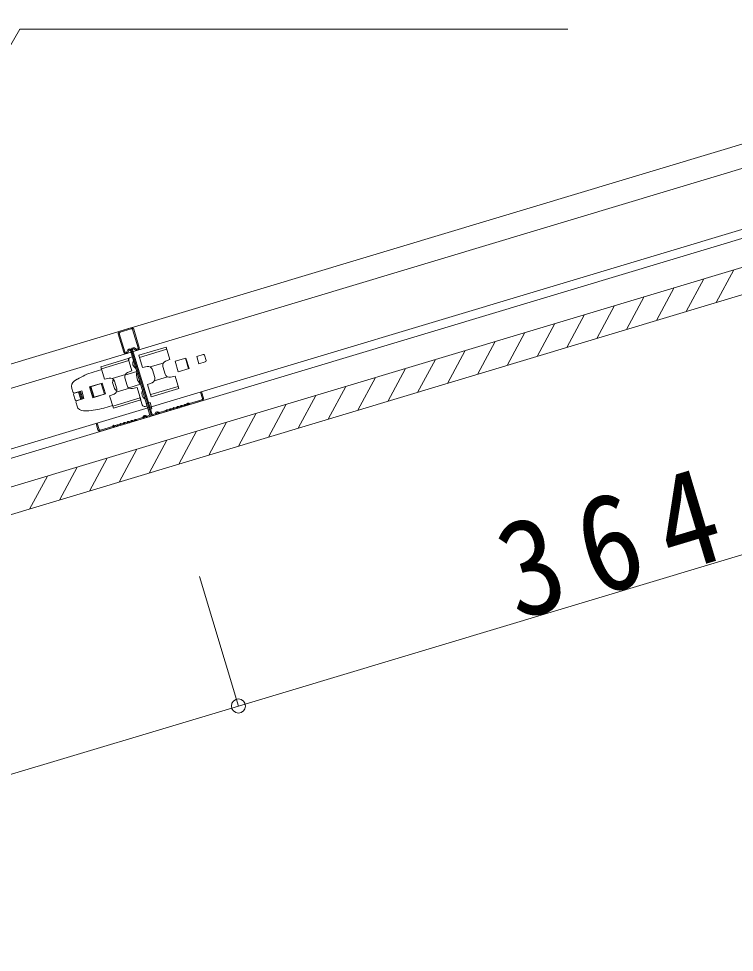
# Model space of a CAD drawing. Units: millimetres at full size, sheet at 1:20; details may follow other scales. Extents: x -4155 to 4045, y -2866 to 2834.
# Drawn here: x 307.4 to 632.1, y 185.3 to 608.8 of the extents above; entities that cross this region are included whole.
import ezdxf

# ---------------------------------------------------------------- set-up
doc = ezdxf.new("R2010")
doc.units = ezdxf.units.MM
doc.header["$LTSCALE"] = 20
for name, color, linetype, lineweight in [('1-0_断面', 7, 'Continuous', 9), ('1-1_寸法', 7, 'Continuous', 9), ('1-2_文字', 7, 'Continuous', 9)]:
    doc.layers.add(name, color=color, linetype=linetype, lineweight=lineweight)
doc.styles.add('ＭＳ ゴシック', font='')
doc.styles.get('ＭＳ ゴシック').set_extended_font_data('MS Gothic')

msp = doc.modelspace()

# ---------------------------------------------------------------- linework, layer by layer
at = {"layer": '1-0_断面'}
for p, q in [((3494.74, 1372.57), (-365, 212.58)), ((-360.25, 196.77), (3494.74, 1355.34)), ((-356.79, 185.28), (3494.74, 1342.81)), ((-363.85, 208.75), (1542.4, 781.64)), ((-209.22, 298.03), (661.33, 559.66)), ((-206.16, 287.88), (664.39, 549.51)), ((623.85, 480), (631.89, 494.95)), ((610.31, 475.93), (618.34, 490.88)), ((596.76, 471.86), (604.8, 486.81)), ((569.67, 463.72), (577.71, 478.67)), ((583.22, 467.79), (591.26, 482.74)), ((556.13, 459.65), (564.17, 474.6)), ((542.59, 455.58), (550.62, 470.53)), ((355.51, 457.73), (353.04, 465.96)), ((353.23, 467.06), (358.31, 468.59)), ((353.37, 466.59), (358.45, 468.11)), ((361.55, 459.54), (359.07, 467.78)), ((359.55, 467.92), (362.03, 459.68)), ((529.04, 451.51), (537.08, 466.46)), ((352.56, 465.82), (355.04, 457.58)), ((515.5, 447.44), (523.54, 462.38)), ((356.45, 457.66), (356.94, 458.58)), ((356.87, 457.4), (357.38, 458.34)), ((358.12, 458.27), (366.8, 429.38)), ((358.6, 458.41), (367.28, 429.52)), ((359.08, 458.56), (367.76, 429.66)), ((360.6, 458.52), (359.65, 459.02)), ((360.81, 458.97), (359.89, 459.47)), ((361.9, 456.13), (374.35, 459.87)), ((362.19, 455.14), (374.64, 458.88)), ((501.96, 443.37), (509.99, 458.31)), ((357.11, 454.69), (344.66, 450.95)), ((357.4, 453.7), (344.95, 449.96)), ((358.78, 449.1), (357.11, 454.69)), ((358.02, 455.14), (358.97, 455.43)), ((358.89, 457.42), (367.28, 429.52)), ((361.9, 456.13), (363.57, 450.54)), ((378.37, 453.42), (383.26, 454.89)), ((379.81, 448.63), (378.37, 453.42)), ((383.04, 454.83), (384.48, 450.04)), ((383.16, 454.86), (384.6, 450.07)), ((383.26, 454.89), (384.7, 450.1)), ((391.04, 456.45), (388.16, 455.58)), ((388.16, 455.58), (389.17, 452.23)), ((391.66, 456.11), (392.38, 453.72)), ((488.41, 439.3), (496.45, 454.24)), ((341.13, 448.5), (345.04, 449.67)), ((346.34, 445.36), (344.66, 450.95)), ((358.78, 449.1), (356.76, 448.3)), ((363.57, 450.54), (365.71, 450.99)), ((367.01, 450.82), (373, 452.62)), ((368.03, 449.6), (369.08, 446.12)), ((372.82, 451.04), (373.87, 447.56)), ((384.7, 450.1), (379.81, 448.63)), ((392.04, 453.09), (389.17, 452.23)), ((474.87, 435.23), (482.91, 450.17)), ((332.73, 444.51), (333.98, 445.28)), ((346.34, 445.36), (348.47, 445.81)), ((355.77, 447.44), (349.77, 445.64)), ((355.58, 445.86), (356.63, 442.38)), ((355.61, 447.11), (360.99, 448.72)), ((368.89, 444.55), (374.89, 446.35)), ((461.32, 431.16), (469.36, 446.1)), ((331.43, 441.09), (331.89, 439.56)), ((339.47, 441.79), (339.95, 441.93)), ((340.94, 436.9), (339.47, 441.79)), ((345.22, 443.51), (339.95, 441.93)), ((339.95, 441.93), (341.42, 437.05)), ((344.85, 443.35), (339.97, 441.88)), ((339.97, 441.88), (341.4, 437.09)), ((340.18, 441.94), (341.62, 437.16)), ((346.29, 438.56), (344.85, 443.35)), ((346.69, 438.63), (345.22, 443.51)), ((350.07, 443.35), (350.65, 441.44)), ((350.79, 444.42), (351.84, 440.94)), ((357.65, 441.17), (351.66, 439.36)), ((357.34, 441.36), (362.72, 442.98)), ((361.09, 441.44), (358.95, 441)), ((361.09, 441.44), (362.77, 435.86)), ((365.88, 442.88), (367.9, 443.69)), ((365.88, 442.88), (367.55, 437.3)), ((367.26, 438.28), (379.71, 442.03)), ((367.55, 437.3), (380, 441.04)), ((447.78, 427.09), (455.82, 442.03)), ((332.28, 438.27), (333, 435.87)), ((332.62, 438.89), (335.49, 439.75)), ((332.89, 439.02), (335.95, 439.94)), ((333.62, 435.54), (336.5, 436.4)), ((333.93, 435.58), (336.99, 436.5)), ((334.53, 439.47), (335.54, 436.11)), ((335.01, 439.61), (336.02, 436.26)), ((335.49, 439.75), (336.5, 436.4)), ((335.95, 439.94), (336.99, 436.5)), ((341.42, 437.05), (340.94, 436.9)), ((341.4, 437.09), (346.29, 438.56)), ((341.42, 437.05), (346.69, 438.63)), ((348.64, 437.7), (350.67, 438.51)), ((348.64, 437.7), (350.32, 432.12)), ((362.47, 436.84), (350.02, 433.1)), ((362.38, 437.13), (363.45, 433.59)), ((390.36, 439.59), (389.88, 439.44)), ((389.88, 439.44), (390.74, 436.57)), ((391.22, 436.72), (390.36, 439.59)), ((434.24, 423.02), (442.28, 437.96)), ((333.85, 433.05), (333.39, 434.58)), ((346.02, 432.21), (349.93, 433.39)), ((362.77, 435.86), (350.32, 432.12)), ((364.69, 432.92), (365.65, 433.21)), ((365.33, 434.26), (366.96, 434.75)), ((378.95, 432.51), (378.41, 432.34)), ((378.55, 431.86), (379.09, 432.03)), ((380.58, 432.99), (380.03, 432.83)), ((380.18, 432.35), (380.72, 432.52)), ((382.21, 433.48), (381.66, 433.32)), ((381.81, 432.84), (382.35, 433)), ((383.29, 433.81), (383.44, 433.86)), ((383.43, 433.33), (383.59, 433.38)), ((383.56, 433.95), (383.65, 434.12)), ((384.09, 433.89), (384, 433.72)), ((384.37, 433.97), (384.54, 433.88)), ((384.6, 434.41), (384.77, 434.32)), ((390.41, 435.95), (384.92, 434.3)), ((390.55, 435.47), (385.07, 433.82)), ((420.69, 418.95), (428.73, 433.89)), ((336.81, 430.91), (338.29, 430.96)), ((363.54, 427.88), (360.78, 427.05)), ((363.8, 428.1), (363.89, 428.32)), ((364.35, 428.13), (364.26, 427.9)), ((364.94, 428.3), (365.14, 428.17)), ((365.42, 428.59), (365.21, 428.72)), ((366.47, 428.75), (365.75, 428.54)), ((365.89, 428.06), (366.61, 428.27)), ((368.38, 429.33), (369.1, 429.54)), ((369.24, 429.07), (368.53, 428.85)), ((369.35, 429.77), (369.45, 429.99)), ((369.91, 429.79), (369.81, 429.57)), ((370.49, 429.97), (370.7, 429.84)), ((370.97, 430.26), (370.77, 430.39)), ((371.3, 430.21), (374.07, 431.04)), ((374.21, 430.56), (371.46, 429.73)), ((375.69, 431.53), (375.15, 431.36)), ((375.29, 430.88), (375.84, 431.05)), ((377.32, 432.02), (376.78, 431.85)), ((376.92, 431.37), (377.47, 431.54)), ((407.15, 414.88), (415.19, 429.82)), ((342.48, 425.2), (342.95, 425.34)), ((343.34, 422.32), (342.48, 425.2)), ((342.95, 425.34), (343.82, 422.47)), ((344.44, 422.13), (349.93, 423.78)), ((350.14, 424.05), (350.04, 423.88)), ((350.58, 423.81), (350.48, 423.64)), ((350.85, 423.89), (351.02, 423.8)), ((351.25, 424.24), (351.08, 424.33)), ((351.56, 424.27), (351.41, 424.23)), ((351.7, 423.79), (351.55, 423.75)), ((352.64, 424.6), (353.19, 424.76)), ((352.79, 424.12), (353.33, 424.28)), ((354.27, 425.09), (354.82, 425.25)), ((354.96, 424.77), (354.42, 424.61)), ((355.9, 425.58), (356.44, 425.74)), ((356.59, 425.26), (356.04, 425.1)), ((357.53, 426.07), (358.07, 426.23)), ((357.67, 425.59), (358.22, 425.75)), ((359.16, 426.56), (359.7, 426.72)), ((359.84, 426.24), (359.3, 426.08)), ((360.93, 426.57), (363.68, 427.39)), ((393.61, 410.81), (401.64, 425.75)), ((344.58, 421.65), (350.07, 423.3)), ((380.06, 406.73), (388.1, 421.68)), ((366.52, 402.66), (374.56, 417.61)), ((352.97, 398.59), (361.01, 413.54)), ((339.43, 394.52), (347.47, 409.47)), ((325.89, 390.45), (333.93, 405.4)), ((312.34, 386.38), (320.38, 401.33))]:
    msp.add_line(p, q, dxfattribs=at)
for points in [[(374.35, 459.87), (376.02, 454.28), (374, 453.48)], [(380, 441.04), (378.33, 446.62), (376.19, 446.18)], [(366.2, 431.39), (367.83, 431.88), (366.96, 434.75)]]:
    msp.add_lwpolyline(points, dxfattribs=at)
for centre, radius, start, end in [((353.52, 466.11), 1, 106.7275, 196.7275), ((353.52, 466.11), 0.5, 106.7275, 196.7275), ((358.59, 467.63), 1, 16.7275, 106.7275), ((358.59, 467.63), 0.5, 16.7275, 106.7275), ((355.99, 457.87), 1, 196.7275, 331.7275), ((355.99, 457.87), 0.5, 196.7275, 334.5754), ((357.74, 458.15), 0.9, 16.7275, 151.7275), ((357.74, 458.15), 0.4, 16.7275, 151.7275), ((359.46, 458.67), 0.9, 61.7275, 196.7275), ((359.46, 458.67), 0.4, 61.7275, 196.7275), ((361.07, 459.4), 1, 241.7275, 16.7275), ((361.07, 459.4), 0.5, 238.8795, 16.7275), ((358.3, 454.18), 1, 106.7275, 196.7275), ((361.99, 452.68), 2.9, 153.1247, 240.3303), ((374.74, 451.62), 2, 111.7275, 196.7275), ((391.18, 455.97), 0.5, 16.7275, 106.7275), ((391.9, 453.57), 0.5, 286.7275, 16.7275), ((366.12, 449.03), 2, 16.7275, 101.7275), ((349.76, 419.76), 30, 106.7275, 121.7275), ((348.88, 443.85), 2, 16.7275, 101.7275), ((351.99, 443.93), 2, 142.5042, 196.7275), ((357.5, 446.44), 2, 111.7275, 196.7275), ((366.86, 447.35), 6.03, 166.8647, 226.5903), ((367.16, 445.55), 2, 291.7275, 16.7275), ((375.78, 448.14), 2, 196.7275, 281.7275), ((334.31, 441.95), 3, 121.7275, 196.7275), ((352.56, 442.01), 2, 196.7275, 250.9507), ((349.92, 440.37), 2, 291.7275, 16.7275), ((358.54, 442.96), 2, 196.7275, 281.7275), ((332.66, 439.79), 0.8, 196.7275, 286.7275), ((332.76, 438.41), 0.5, 106.7275, 196.7275), ((366.17, 438.79), 2.9, 153.1247, 240.3303), ((390.27, 436.43), 0.5, 286.7275, 16.7275), ((390.27, 436.43), 1, 286.7275, 16.7275), ((333.48, 436.02), 0.5, 196.7275, 286.7275), ((334.16, 434.81), 0.8, 106.7275, 196.7275), ((336.72, 433.91), 3, 196.7275, 271.7275), ((337.38, 460.94), 30, 271.7275, 286.7275), ((364.41, 433.88), 1, 196.7275, 286.7275), ((377.26, 432.21), 0.2, 286.7275, 325.6699), ((378.01, 431.7), 0.7, 67.785, 145.6699), ((378.35, 432.53), 0.2, 247.785, 286.7275), ((378.89, 432.7), 0.2, 286.7275, 325.6699), ((379.64, 432.19), 0.7, 67.785, 145.6699), ((378.89, 432.7), 0.7, 286.7275, 325.6699), ((379.64, 432.19), 0.2, 69.8576, 145.6699), ((379.98, 433.02), 0.7, 247.785, 286.7275), ((379.98, 433.02), 0.2, 247.785, 286.7275), ((380.52, 433.19), 0.2, 286.7275, 325.6699), ((381.26, 432.68), 0.7, 67.785, 145.6699), ((380.52, 433.19), 0.7, 286.7275, 325.6699), ((381.26, 432.68), 0.2, 69.8576, 145.6699), ((381.6, 433.51), 0.7, 247.785, 286.7275), ((381.6, 433.51), 0.2, 247.785, 286.7275), ((382.15, 433.68), 0.2, 286.7275, 325.6699), ((382.89, 433.17), 0.7, 67.785, 145.6699), ((382.15, 433.68), 0.7, 286.7275, 325.6699), ((382.89, 433.17), 0.2, 67.785, 143.5974), ((383.23, 434), 0.7, 247.785, 286.7275), ((383.23, 434), 0.2, 247.785, 286.7275), ((383.39, 434.05), 0.2, 286.7275, 331.7275), ((383.39, 434.05), 0.7, 286.7275, 331.7275), ((384.27, 433.79), 0.7, 61.7275, 151.7275), ((384.27, 433.79), 0.2, 61.7275, 151.7275), ((384.87, 434.49), 0.7, 241.7275, 286.7275), ((384.87, 434.49), 0.2, 241.7275, 286.7275), ((363.43, 428.26), 0.4, 286.7275, 336.7275), ((363.43, 428.26), 0.9, 286.7275, 336.7275), ((364.72, 427.97), 0.9, 56.7275, 156.7275), ((364.72, 427.97), 0.4, 56.7275, 156.7275), ((365.64, 428.92), 0.9, 236.7275, 286.7275), ((365.64, 428.92), 0.4, 236.7275, 286.7275), ((366.32, 429.23), 0.5, 286.7275, 16.7275), ((366.32, 429.23), 1, 286.7275, 16.7275), ((368.24, 429.81), 1, 196.7275, 286.7275), ((368.24, 429.81), 0.5, 196.7275, 286.7275), ((368.98, 429.93), 0.4, 286.7275, 336.7275), ((368.98, 429.93), 0.9, 286.7275, 336.7275), ((370.27, 429.64), 0.9, 56.7275, 156.7275), ((370.27, 429.64), 0.4, 56.7275, 156.7275), ((371.19, 430.59), 0.9, 236.7275, 286.7275), ((371.19, 430.59), 0.4, 236.7275, 286.7275), ((374.01, 431.23), 0.2, 286.7275, 325.6699), ((374.75, 430.72), 0.7, 67.785, 145.6699), ((374.01, 431.23), 0.7, 286.7275, 325.6699), ((374.75, 430.72), 0.2, 69.8576, 145.6699), ((375.09, 431.55), 0.7, 247.785, 286.7275), ((375.09, 431.55), 0.2, 247.785, 286.7275), ((375.64, 431.72), 0.2, 286.7275, 325.6699), ((376.38, 431.21), 0.7, 67.785, 145.6699), ((375.64, 431.72), 0.7, 286.7275, 325.6699), ((376.38, 431.21), 0.2, 69.8576, 145.6699), ((376.72, 432.04), 0.7, 247.785, 286.7275), ((376.72, 432.04), 0.2, 247.785, 286.7275), ((377.26, 432.21), 0.7, 286.7275, 325.6699), ((378.01, 431.7), 0.2, 69.8576, 145.6699), ((378.35, 432.53), 0.7, 247.785, 286.7275), ((349.87, 423.97), 0.2, 286.7275, 331.7275), ((349.87, 423.97), 0.7, 286.7275, 331.7275), ((350.75, 423.72), 0.7, 61.7275, 151.7275), ((350.75, 423.72), 0.2, 61.7275, 151.7275), ((351.35, 424.42), 0.7, 241.7275, 286.7275), ((351.35, 424.42), 0.2, 241.7275, 286.7275), ((351.5, 424.46), 0.2, 286.7275, 325.6699), ((352.25, 423.96), 0.7, 67.785, 145.6699), ((351.5, 424.46), 0.7, 286.7275, 325.6699), ((352.25, 423.96), 0.2, 69.8576, 145.6699), ((352.59, 424.79), 0.7, 247.785, 286.7275), ((352.59, 424.79), 0.2, 247.785, 286.7275), ((353.13, 424.95), 0.2, 286.7275, 325.6699), ((353.87, 424.45), 0.7, 67.785, 145.6699), ((353.13, 424.95), 0.7, 286.7275, 325.6699), ((353.87, 424.45), 0.2, 67.785, 143.5974), ((354.21, 425.28), 0.7, 247.785, 286.7275), ((354.21, 425.28), 0.2, 247.785, 286.7275), ((354.76, 425.44), 0.2, 286.7275, 325.6699), ((355.5, 424.94), 0.7, 67.785, 145.6699), ((354.76, 425.44), 0.7, 286.7275, 325.6699), ((355.5, 424.94), 0.2, 67.785, 143.5974), ((355.84, 425.77), 0.7, 247.785, 286.7275), ((355.84, 425.77), 0.2, 247.785, 286.7275), ((356.39, 425.93), 0.2, 286.7275, 325.6699), ((357.13, 425.43), 0.7, 67.785, 145.6699), ((356.39, 425.93), 0.7, 286.7275, 325.6699), ((357.13, 425.43), 0.2, 67.785, 143.5974), ((357.47, 426.26), 0.7, 247.785, 286.7275), ((357.47, 426.26), 0.2, 247.785, 286.7275), ((358.01, 426.42), 0.2, 286.7275, 325.6699), ((358.76, 425.91), 0.7, 67.785, 145.6699), ((358.01, 426.42), 0.7, 286.7275, 325.6699), ((358.76, 425.91), 0.2, 67.785, 143.5974), ((359.1, 426.75), 0.7, 247.785, 286.7275), ((359.1, 426.75), 0.2, 247.785, 286.7275), ((359.64, 426.91), 0.2, 286.7275, 325.6699), ((360.39, 426.4), 0.7, 67.785, 145.6699), ((359.64, 426.91), 0.7, 286.7275, 325.6699), ((360.39, 426.4), 0.2, 67.785, 143.5974), ((360.73, 427.24), 0.7, 247.785, 286.7275), ((360.73, 427.24), 0.2, 247.785, 286.7275), ((344.3, 422.61), 1, 196.7275, 286.7275), ((344.3, 422.61), 0.5, 196.7275, 286.7275)]:
    msp.add_arc(centre, radius, start, end, dxfattribs=at)
at = {"layer": '1-1_寸法'}
for p, q in [((407.1, 297.02), (755.7, 401.78)), ((407.1, 297.02), (389.44, 355.79)), ((58.51, 192.25), (407.1, 297.02))]:
    msp.add_line(p, q, dxfattribs=at)
msp.add_circle((407.1, 297.02), 3.19, dxfattribs=at)
at = {"layer": '1-2_文字'}
for q in [(202.58, 421.73), (556.54, 604.11)]:
    msp.add_line((307.88, 604.11), q, dxfattribs=at)

# ---------------------------------------------------------------- texts
at = {"layer": '1-1_寸法', "insert": (533.52, 335.01), "char_height": 43.99, "attachment_point": 7, "rotation": 16.727, "style": 'ＭＳ ゴシック'}
msp.add_mtext('\\T1.37;\\W0.9;364', dxfattribs=at)

doc.saveas('drawing.dxf')
